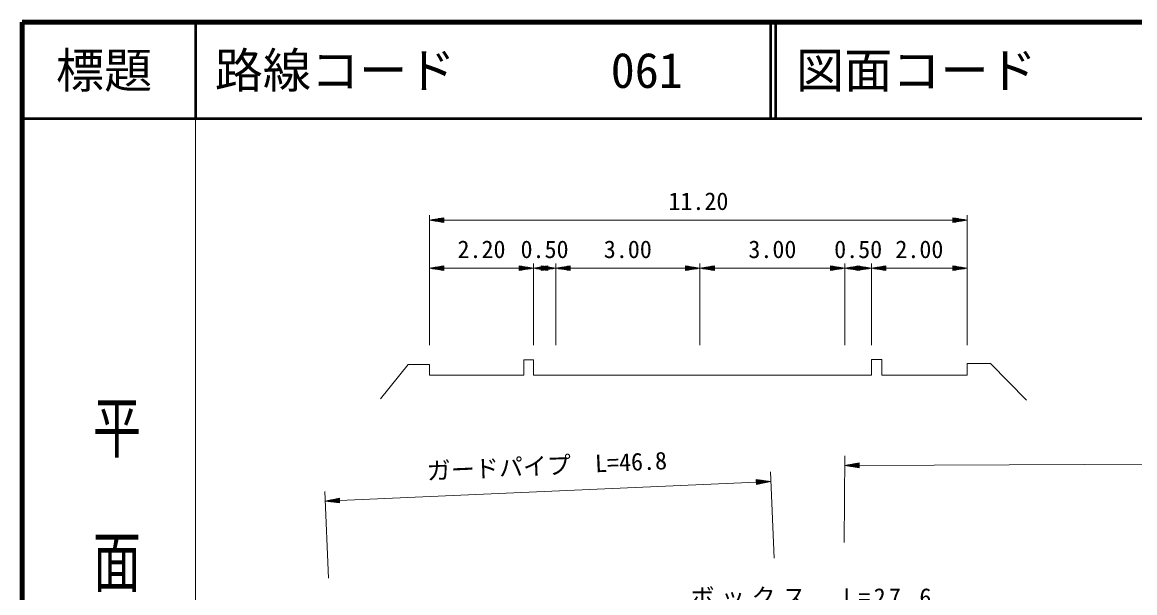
# Model space of a CAD drawing. Units: millimetres, scale not verified. Extents: x 40000 to 680000, y 20000 to 380000.
# Drawn here: x 40000 to 155580, y 320674 to 380000 of the extents above; entities that cross this region are included whole.
import ezdxf
from ezdxf.enums import TextEntityAlignment as Align

# ---------------------------------------------------------------- set-up
doc = ezdxf.new("R2010")
doc.units = ezdxf.units.MM
doc.header["$LTSCALE"] = 1000
for name, color, linetype, lineweight in [('M-BGD', 7, 'Continuous', 13), ('M-STR-HTXT', 7, 'Continuous', 13), ('M-TTL', 2, 'Continuous', 140), ('M-TTL-BAND', 7, 'Continuous', 13), ('M-TTL-LINE', 7, 'Continuous', 50)]:
    doc.layers.add(name, color=color, linetype=linetype, lineweight=lineweight)
doc.layers.add('M-TTL-TXT', color=7, linetype='Continuous')
doc.styles.add('@ＭＳ ゴシック', font='')
doc.styles.add('ＭＳ ゴシック', font='')
doc.styles.get('@ＭＳ ゴシック').set_extended_font_data('@MS Gothic')
doc.styles.get('ＭＳ ゴシック').set_extended_font_data('MS Gothic')

msp = doc.modelspace()

# ---------------------------------------------------------------- linework, layer by layer
at = {"layer": 'M-BGD'}
msp.add_lwpolyline([(77202, 340838), (80078, 344425), (82315, 344425), (82315, 343288), (92116, 343288), (92116, 344425), (92116, 344886), (93111, 344886), (93111, 343288), (128232, 343288), (128232, 344922), (129297, 344922), (129297, 343288), (138175, 343288), (138175, 344531), (140589, 344531), (144318, 340696)], dxfattribs=at)
at = {"layer": 'M-STR-HTXT'}
for p, q in [((82315, 346425), (82315, 359925)), ((82315, 359425), (83815, 359675)), ((83815, 359475), (82615, 359475)), ((82915, 359525), (83815, 359525)), ((83815, 359575), (83215, 359575)), ((83515, 359625), (83815, 359625)), ((83815, 359175), (83815, 359675)), ((138175, 359425), (136675, 359675)), ((136675, 359675), (136675, 359175)), ((136975, 359625), (136675, 359625)), ((136675, 359575), (137275, 359575)), ((137575, 359525), (136675, 359525)), ((136675, 359475), (137875, 359475)), ((138175, 346425), (138175, 359925)), ((82315, 359425), (83815, 359175)), ((82315, 359425), (83815, 359425)), ((83815, 359375), (82615, 359375)), ((82915, 359325), (83815, 359325)), ((83815, 359275), (83215, 359275)), ((83515, 359225), (83815, 359225)), ((83815, 359425), (93111, 359425)), ((93111, 359425), (95419, 359425)), ((95419, 359425), (110405, 359425)), ((110405, 359425), (125462, 359425)), ((125462, 359425), (128232, 359425)), ((128232, 359425), (136675, 359425)), ((138175, 359425), (136675, 359175)), ((138175, 359425), (136675, 359425)), ((136675, 359375), (137875, 359375)), ((137575, 359325), (136675, 359325)), ((136675, 359275), (137275, 359275)), ((136975, 359225), (136675, 359225)), ((93111, 346425), (93111, 354925)), ((95419, 346425), (95419, 354925)), ((110405, 346425), (110405, 354925)), ((125462, 346425), (125462, 354925)), ((128232, 346425), (128232, 354925)), ((82315, 354425), (83815, 354675)), ((82315, 354425), (83815, 354175)), ((82315, 354425), (83815, 354425)), ((83815, 354475), (82615, 354475)), ((83815, 354375), (82615, 354375)), ((82915, 354525), (83815, 354525)), ((82915, 354325), (83815, 354325)), ((83815, 354575), (83215, 354575)), ((83815, 354275), (83215, 354275)), ((83515, 354625), (83815, 354625)), ((83515, 354225), (83815, 354225)), ((83815, 354175), (83815, 354675)), ((83815, 354425), (91611, 354425)), ((93111, 354425), (91611, 354675)), ((91611, 354675), (91611, 354175)), ((91911, 354625), (91611, 354625)), ((91611, 354575), (92211, 354575)), ((92511, 354525), (91611, 354525)), ((91611, 354475), (92811, 354475)), ((93111, 354425), (91611, 354175)), ((93111, 354425), (91611, 354425)), ((91611, 354375), (92811, 354375)), ((92511, 354325), (91611, 354325)), ((91611, 354275), (92211, 354275)), ((91911, 354225), (91611, 354225)), ((93111, 354425), (94611, 354675)), ((93111, 354425), (94611, 354175)), ((93111, 354425), (94611, 354425)), ((94611, 354475), (93411, 354475)), ((94611, 354375), (93411, 354375)), ((93711, 354525), (94611, 354525)), ((93711, 354325), (94611, 354325)), ((95419, 354425), (93919, 354675)), ((93919, 354675), (93919, 354175)), ((94219, 354625), (93919, 354625)), ((93919, 354575), (94519, 354575)), ((94819, 354525), (93919, 354525)), ((93919, 354475), (95119, 354475)), ((95419, 354425), (93919, 354175)), ((95419, 354425), (93919, 354425)), ((93919, 354375), (95119, 354375)), ((94819, 354325), (93919, 354325)), ((93919, 354275), (94519, 354275)), ((94219, 354225), (93919, 354225)), ((94611, 354575), (94011, 354575)), ((94611, 354275), (94011, 354275)), ((94311, 354625), (94611, 354625)), ((94311, 354225), (94611, 354225)), ((94611, 354175), (94611, 354675)), ((95419, 354425), (96919, 354675)), ((95419, 354425), (96919, 354175)), ((95419, 354425), (96919, 354425)), ((96919, 354475), (95719, 354475)), ((96919, 354375), (95719, 354375)), ((96019, 354525), (96919, 354525)), ((96019, 354325), (96919, 354325)), ((96919, 354575), (96319, 354575)), ((96919, 354275), (96319, 354275)), ((96619, 354625), (96919, 354625)), ((96619, 354225), (96919, 354225)), ((96919, 354175), (96919, 354675)), ((96919, 354425), (108905, 354425)), ((110405, 354425), (108905, 354675)), ((108905, 354675), (108905, 354175)), ((109205, 354625), (108905, 354625)), ((108905, 354575), (109505, 354575)), ((109805, 354525), (108905, 354525)), ((108905, 354475), (110105, 354475)), ((110405, 354425), (108905, 354175)), ((110405, 354425), (108905, 354425)), ((108905, 354375), (110105, 354375)), ((109805, 354325), (108905, 354325)), ((108905, 354275), (109505, 354275)), ((109205, 354225), (108905, 354225)), ((110405, 354425), (111905, 354675)), ((110405, 354425), (111905, 354175)), ((110405, 354425), (111905, 354425)), ((111905, 354475), (110705, 354475)), ((111905, 354375), (110705, 354375)), ((111005, 354525), (111905, 354525)), ((111005, 354325), (111905, 354325)), ((111905, 354575), (111305, 354575)), ((111905, 354275), (111305, 354275)), ((111605, 354625), (111905, 354625)), ((111605, 354225), (111905, 354225)), ((111905, 354175), (111905, 354675)), ((111905, 354425), (123962, 354425)), ((125462, 354425), (123962, 354675)), ((123962, 354675), (123962, 354175)), ((124262, 354625), (123962, 354625)), ((123962, 354575), (124562, 354575)), ((124862, 354525), (123962, 354525)), ((123962, 354475), (125162, 354475)), ((125462, 354425), (123962, 354175)), ((125462, 354425), (123962, 354425)), ((123962, 354375), (125162, 354375)), ((124862, 354325), (123962, 354325)), ((123962, 354275), (124562, 354275)), ((124262, 354225), (123962, 354225)), ((125462, 354425), (126962, 354675)), ((125462, 354425), (126962, 354175)), ((125462, 354425), (126962, 354425)), ((126962, 354475), (125762, 354475)), ((126962, 354375), (125762, 354375)), ((126062, 354525), (126962, 354525)), ((126062, 354325), (126962, 354325)), ((126962, 354575), (126362, 354575)), ((126962, 354275), (126362, 354275)), ((126662, 354625), (126962, 354625)), ((126662, 354225), (126962, 354225)), ((128232, 354425), (126732, 354675)), ((126732, 354675), (126732, 354175)), ((127032, 354625), (126732, 354625)), ((126732, 354575), (127332, 354575)), ((127632, 354525), (126732, 354525)), ((126732, 354475), (127932, 354475)), ((128232, 354425), (126732, 354175)), ((128232, 354425), (126732, 354425)), ((126732, 354375), (127932, 354375)), ((127632, 354325), (126732, 354325)), ((126732, 354275), (127332, 354275)), ((127032, 354225), (126732, 354225)), ((126962, 354175), (126962, 354675)), ((128232, 354425), (129732, 354675)), ((128232, 354425), (129732, 354175)), ((128232, 354425), (129732, 354425)), ((129732, 354475), (128532, 354475)), ((129732, 354375), (128532, 354375)), ((128832, 354525), (129732, 354525)), ((128832, 354325), (129732, 354325)), ((129732, 354575), (129132, 354575)), ((129732, 354275), (129132, 354275)), ((129432, 354625), (129732, 354625)), ((129432, 354225), (129732, 354225)), ((129732, 354175), (129732, 354675)), ((129732, 354425), (136675, 354425)), ((138175, 354425), (136675, 354675)), ((136675, 354675), (136675, 354175)), ((136975, 354625), (136675, 354625)), ((136675, 354575), (137275, 354575)), ((137575, 354525), (136675, 354525)), ((136675, 354475), (137875, 354475)), ((138175, 354425), (136675, 354175)), ((138175, 354425), (136675, 354425)), ((136675, 354375), (137875, 354375)), ((137575, 354325), (136675, 354325)), ((136675, 354275), (137275, 354275)), ((136975, 354225), (136675, 354225)), ((125375, 325917), (125465, 334916)), ((125455, 333916), (126954, 334172)), ((126954, 334072), (126354, 334070)), ((126654, 334121), (126954, 334122)), ((126956, 333672), (126954, 334172)), ((126955, 333922), (254195, 334392)), ((118128, 324264), (117729, 333255)), ((125455, 333916), (126955, 333922)), ((125455, 333916), (126956, 333672)), ((126954, 333972), (125755, 333968)), ((126955, 333872), (125755, 333868)), ((126054, 334019), (126954, 334022)), ((126055, 333819), (126955, 333822)), ((126955, 333772), (126355, 333770)), ((126655, 333721), (126955, 333722)), ((72965, 330263), (116274, 332189)), ((117773, 332256), (116263, 332439)), ((116263, 332439), (116286, 331939)), ((116565, 332402), (116266, 332389)), ((116268, 332339), (116867, 332366)), ((117169, 332329), (116270, 332289)), ((116272, 332239), (117471, 332292)), ((117773, 332256), (116274, 332189)), ((116277, 332139), (117476, 332192)), ((117178, 332129), (116279, 332089)), ((116281, 332039), (116881, 332066)), ((116583, 332003), (116283, 331989)), ((117773, 332256), (116286, 331939)), ((71822, 322204), (71422, 331195)), ((71466, 330196), (72954, 330512)), ((71466, 330196), (72965, 330263)), ((71466, 330196), (72976, 330013)), ((72962, 330313), (71764, 330259)), ((72967, 330213), (71768, 330159)), ((72061, 330323), (72960, 330363)), ((72070, 330123), (72969, 330163)), ((72958, 330413), (72359, 330386)), ((72971, 330113), (72372, 330086)), ((72656, 330449), (72956, 330463)), ((72674, 330050), (72974, 330063)), ((72976, 330013), (72954, 330512))]:
    msp.add_line(p, q, dxfattribs=at)
at = {"layer": 'M-TTL'}
for p, q in [((40000, 380000), (40000, 20000)), ((680000, 380000), (40000, 380000))]:
    msp.add_line(p, q, dxfattribs=at)
at = {"layer": 'M-TTL-BAND'}
msp.add_line((58000, 370000), (58000, 20000), dxfattribs=at)
at = {"layer": 'M-TTL-LINE'}
for p, q in [((58000, 380000), (58000, 370000)), ((117750, 380000), (117750, 370000)), ((118250, 380000), (118250, 370000)), ((40000, 370000), (680000, 370000))]:
    msp.add_line(p, q, dxfattribs=at)

# ---------------------------------------------------------------- texts
at = {"layer": 'M-STR-HTXT', "style": 'ＭＳ ゴシック'}
for s, p in [('11.20', (110245, 359925)), ('2.20', (87713, 354925)), ('0.50', (94265, 354925)), ('3.00', (102912, 354925)), ('3.00', (117933, 354925)), ('0.50', (126847, 354925)), ('2.00', (133203, 354925))]:
    msp.add_text(s, height=1833, dxfattribs=at).set_placement(p, align=Align.BOTTOM_CENTER)
msp.add_text('ガードパイプ  L=46.8', height=1833, rotation=2.547, dxfattribs=at).set_placement((94566, 332425), align=Align.BOTTOM_CENTER)
at = {"layer": 'M-STR-HTXT', "insert": (122101, 319128), "char_height": 1833, "attachment_point": 8, "style": 'ＭＳ ゴシック'}
msp.add_mtext('\\T1.27;ボックス\u3000L=27.6', dxfattribs=at)
at = {"layer": 'M-TTL-BAND', "style": '@ＭＳ ゴシック', "width": 1.4}
msp.add_text('平  面  図', height=3666, rotation=270, dxfattribs=at).set_placement((49777, 306475), align=Align.MIDDLE_RIGHT)
at = {"layer": 'M-TTL-TXT', "style": 'ＭＳ ゴシック'}
msp.add_text('標題', height=3666, dxfattribs=at).set_placement((48500, 375000), align=Align.MIDDLE_CENTER)
for s, p in [('路線コード', (60000, 375000)), ('図面コード', (120380, 375000)), ('061', (101142, 375000))]:
    msp.add_text(s, height=3666, dxfattribs=at).set_placement(p, align=Align.MIDDLE_LEFT)

doc.saveas('drawing.dxf')
